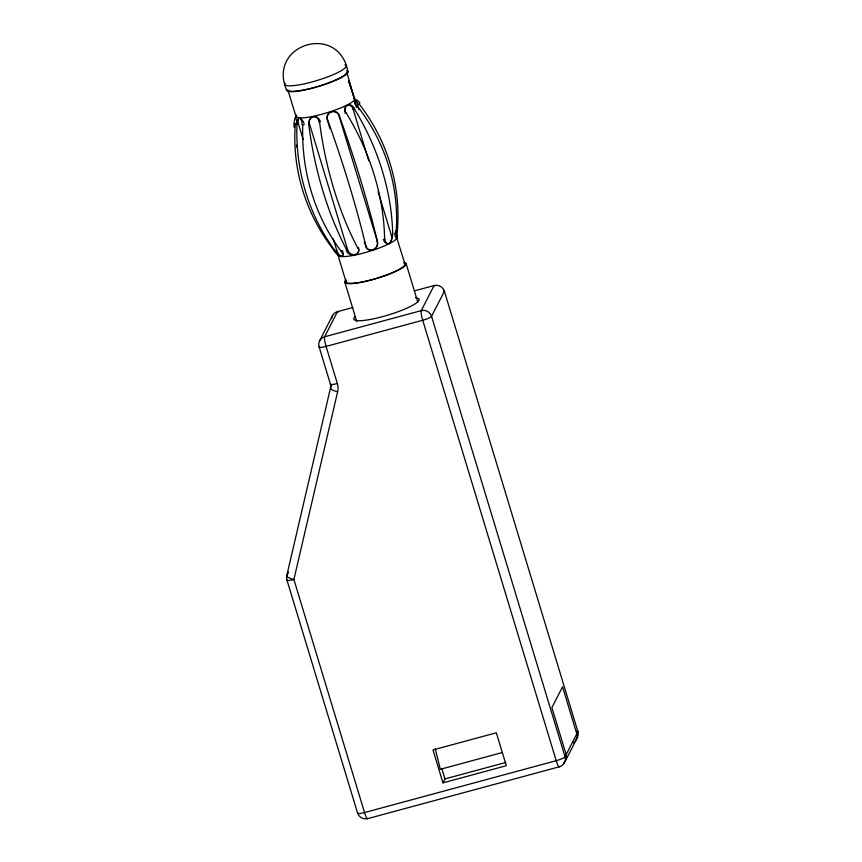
<?xml version="1.0" encoding="UTF-8"?>
<svg xmlns="http://www.w3.org/2000/svg" width="862" height="862" viewBox="0 0 862 862"><rect width="100%" height="100%" fill="white"/><g stroke="black" fill="none" stroke-linecap="round" stroke-linejoin="round"><path stroke-width="1.29" d="M296.894 124.43L298.489 124.063A6.239 2.726 68.1 0 1 299.329 118.353A6.239 2.726 68.1 0 1 303.898 123.072M359.195 104.076A185.686 180.169 27.1 0 1 397.425 230.197L396.692 238.02L396.121 232.891L394.29 233.386M352.924 307.508L337.462 311.688L324.629 336.773A8.318 1.379 74.9 0 0 326.084 346.405L337.344 383.525A16.637 16.141 27.1 0 1 337.624 391.801L293.899 579.512L364.54 812.554A8.318 1.379 74.9 0 0 367.837 818.598L559.513 766.738A8.318 8.07 27.1 0 0 565.052 756.761L577.896 731.666L444.393 291.237A8.318 1.465 -16.9 0 0 443.531 290.602M576.678 738.842L566.043 759.616M319.727 340.587L332.56 315.503M331.698 385.626L330.48 388.008L286.755 575.719A8.318 8.07 27.1 0 0 286.895 579.857L357.536 812.898A8.318 8.07 27.1 0 0 367.837 818.598M288.587 572.131L286.755 575.719A8.318 1.961 13.1 0 0 293.899 579.512A8.318 1.465 -16.9 0 1 286.895 579.857M442.96 782.858L432.983 749.94L496.34 732.797L506.317 765.715L442.96 782.858L444.975 778.914L441.904 768.785M337.775 253.934L333.529 249.829M320.211 121.1A6.239 5.441 54.5 0 0 312.938 116.812A6.239 5.441 54.5 0 0 309.48 123.762L308.715 124.3A185.686 84.864 78.4 0 0 346.977 250.433M320.352 121.531L319.587 122.081A185.686 84.864 78.4 0 0 357.849 248.202L358.603 247.706M346.955 250.476L347.72 249.926A6.239 5.441 54.5 0 0 354.541 254.764A6.239 5.441 54.5 0 0 358.797 248.568M304.361 124.354L302.756 124.99A185.686 163.802 -87.2 0 0 341.05 251.122M335.124 250.885L336.73 250.239A6.239 2.726 68.1 0 0 341.115 256.208A6.239 2.726 68.1 0 0 342.925 251.801M342.602 250.519L340.996 251.165A6.584 3.039 43 0 1 342.354 253.406M355.672 105.907A6.239 1.034 74.9 0 1 355.036 99.884A6.239 1.034 74.9 0 1 357.418 104.528L359.249 104.033M295.289 123.654L297.11 123.158M356.038 107.211L357.87 106.716M395.669 230.704L397.49 230.208M414.773 290.774L434.092 285.548A8.318 1.379 74.9 0 1 435.03 285.893M502.384 752.515L440.31 769.303L435.213 748.55M444.975 778.914L505.746 762.471M344.757 112.017A6.239 4.396 83.4 0 1 347.774 105.239A6.239 4.396 83.4 0 1 353.151 109.28L354.508 109.118A185.686 127.716 63.3 0 1 392.695 235.272L391.391 235.455A6.239 4.396 83.4 0 1 389.559 243.106A6.239 4.396 83.4 0 1 383.784 240.746M345.048 113.342L346.405 113.181M383.299 239.517L384.657 239.356M329.995 128.675L327.269 119.656A6.239 6.077 -56.5 0 1 331.342 111.834A6.239 6.077 -56.5 0 1 338.992 115.777L339.359 116.014A185.686 26.485 71.7 0 1 377.578 242.157A6.368 5.172 -46.3 0 1 372.599 249.98A6.368 5.172 -46.3 0 1 366.102 246.015M338.992 115.777L377.599 242.19M364.335 241.974L365.876 246.079A185.686 26.485 71.7 0 0 327.625 119.915M357.655 102.977L357.493 102.761A6.433 1.412 48.8 0 0 355.78 100.8M348.647 80.812L354.39 98.063M348.593 80.931L354.67 99.647L346.783 72.139M396.445 236.77L404.978 264.138M288.188 90.973L295.871 116.111M347.979 71.772C338.874 22.078 266.961 44.307 286.604 90.079M406.174 263.783L417.768 302.034M357.418 104.528L358.98 109.679M353.151 109.28L368.753 160.774M378.127 191.676L391.391 235.455M309.48 123.762L347.72 249.926M298.489 124.063L303.176 139.515M333.217 238.655L336.73 250.239M344.8 282.079L356.782 321.601M357.536 812.898A8.318 1.465 -16.9 0 0 364.54 812.554L556.216 760.693A8.318 1.465 -16.9 0 0 565.052 756.761L431.56 316.322A8.318 8.07 27.1 0 0 421.259 310.632L324.629 336.773A8.318 8.07 27.1 0 0 319.08 346.75L330.34 383.87A8.318 8.07 27.1 0 1 330.48 388.008A8.318 1.961 13.1 0 0 337.624 391.801M337.915 254.829L345.996 281.723M559.513 766.738A8.318 1.379 74.9 0 1 556.216 760.693L422.714 320.255A8.318 1.379 74.9 0 1 421.259 310.632L434.092 285.548A8.318 8.07 27.1 0 1 444.393 291.237L431.56 316.322A8.318 1.465 -16.9 0 1 422.714 320.255L326.084 346.405A8.318 1.465 -16.9 0 1 319.08 346.75M573.478 742.818A8.318 8.07 27.1 0 0 576.797 733.821L562.541 686.798L551.906 707.583L566.162 754.606A8.318 8.07 27.1 0 1 563.339 763.258M338.4 312.044A8.318 1.379 74.9 0 0 337.462 311.688A8.318 8.07 27.1 0 0 331.601 318.66M337.344 383.525A8.318 1.465 -16.9 0 1 330.34 383.87M577.034 731.03A8.318 1.465 -16.9 0 1 577.896 731.666A8.318 8.07 27.1 0 1 575.547 739.941M415.441 297.832A34.114 6.023 -16.9 0 1 389.516 314.608A34.114 6.023 -16.9 0 1 355.241 316.537M346.362 113.213A185.686 127.716 63.3 0 1 384.592 239.334M346.158 113.331A6.433 5.194 51.4 0 1 347.009 105.412M347.289 105.293A6.422 4.655 66.8 0 1 354.648 109.054M392.264 235.595A6.454 3.179 -75.6 0 1 389.279 243.256M389.031 243.892A6.422 4.202 -82 0 1 384.851 239.28M327.485 119.958A6.368 6.249 -22.8 0 1 331.471 111.704A6.368 6.249 -22.8 0 1 339.553 115.961M377.233 241.942A6.239 6.077 -56.5 0 1 373.149 249.764A6.239 6.077 -56.5 0 1 365.51 245.832M308.995 124.225A6.368 5.064 -85.6 0 1 313.337 116.629A6.368 5.064 -85.6 0 1 319.048 122.156M358.247 248.137A6.368 5.161 13 0 1 354.465 254.818A6.368 5.161 13 0 1 346.319 250.562M335.178 250.831A185.686 163.802 -87.2 0 1 296.948 124.71M297.347 122.048A6.433 2.511 -89.4 0 1 300.245 118.353A6.433 2.511 -89.4 0 1 302.12 124.915M342.785 253.622A6.422 2.758 45.1 0 1 340.231 256.079A6.422 2.758 45.1 0 1 334.068 250.713M294.244 127.447A6.368 1.519 -82.2 0 1 294.556 119.893A6.368 1.519 -82.2 0 1 296.765 115.777M333.583 249.786A185.686 180.169 27.1 0 1 295.354 123.654M296.743 121.844A6.239 1.034 74.9 0 1 296.754 116.251M337.85 253.805A6.239 1.034 74.9 0 1 336.04 251.338M296.582 147.036A185.686 180.169 27.1 0 1 296.463 145.128M357.558 107.448A6.368 2.327 54.6 0 1 354.627 100.143A6.368 2.327 54.6 0 1 359.96 102.944M357.816 106.759A185.686 180.169 27.1 0 1 396.046 232.88M396.035 232.007A6.239 1.034 74.9 0 1 396.757 237.923L396.8 237.837A6.239 1.034 74.9 0 1 394.688 234.636M389.301 243.332A8.9 6.023 -87.2 0 1 389.042 243.45M296.937 124.44A6.433 2.22 -88.1 0 1 297.228 121.93M354.713 99.96A6.433 1.735 48.9 0 1 355.683 100.962M403.782 263.039A30.784 5.441 -16.9 0 1 377.47 278.006A30.784 5.441 -16.9 0 1 346.33 280.613M396.057 236.533A30.784 5.441 -16.9 0 1 368.225 251.715A30.784 5.441 -16.9 0 1 338.421 253.719M344.951 64.758A32.034 5.657 -16.9 0 1 317.572 80.338A32.034 5.657 -16.9 0 1 285.16 83.043M346.739 70.63A32.034 5.657 -16.9 0 1 320.47 85.866A32.034 5.657 -16.9 0 1 286.69 89.422M354.013 97.826A30.784 5.441 -16.9 0 1 326.181 113.008A30.784 5.441 -16.9 0 1 296.377 115.002M346.696 72.764A30.784 5.441 -16.9 0 1 317.119 86.653A30.784 5.441 -16.9 0 1 287.854 89.928M404.224 262.436A32.034 5.657 -16.9 0 1 376.435 278.555A32.034 5.657 -16.9 0 1 346.147 279.794"/></g></svg>
